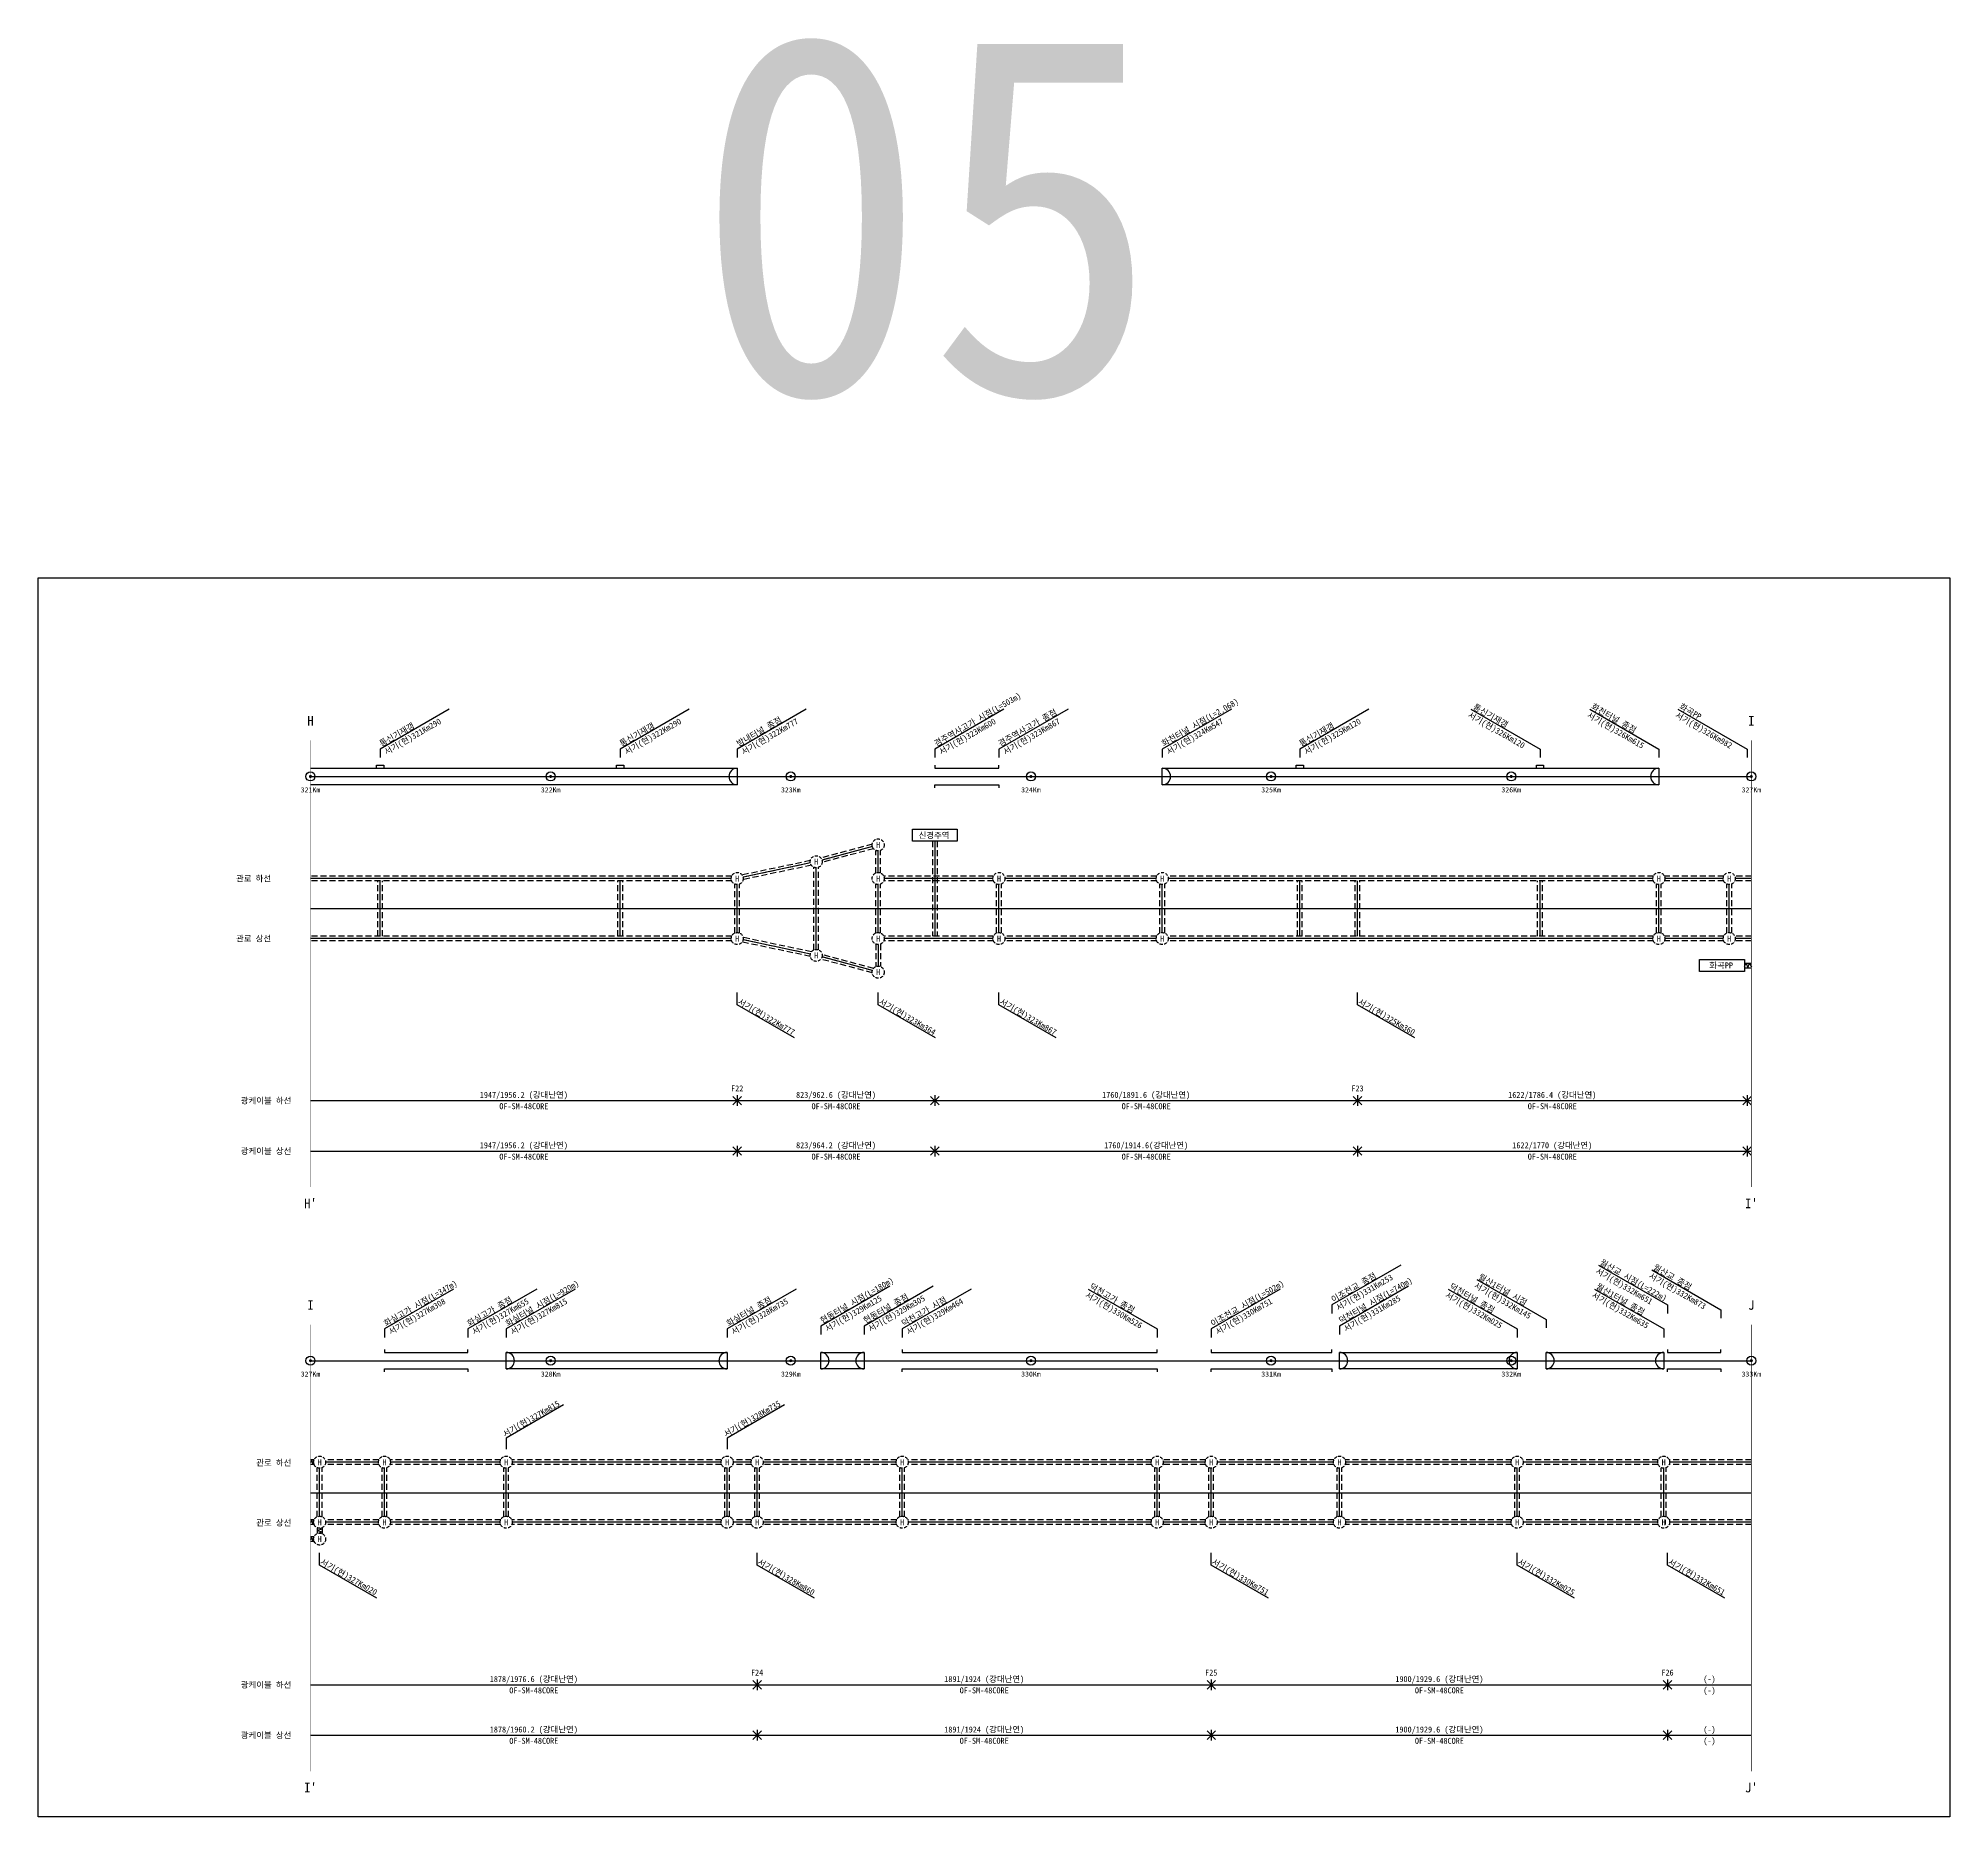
# Model space of a CAD drawing. Extents: x 3184 to 3980, y 0 to 741.
import ezdxf
from ezdxf.enums import TextEntityAlignment as Align

# ---------------------------------------------------------------- set-up
doc = ezdxf.new("R2010")
doc.units = 0
doc.header["$MEASUREMENT"] = 0
doc.linetypes.add('CENTER', pattern=[50.8, 31.75, -6.35, 6.35, -6.35])
doc.linetypes.add('HIDDEN', pattern=[0.375, 0.25, -0.125])
for name, color, linetype in [('TN-CABL', 4, 'Continuous'), ('TN-MACL', 6, 'Continuous'), ('TN-MACT', 6, 'Continuous'), ('TN-TABL-LIN1', 4, 'Continuous'), ('TN-TABL-LIN2', 1, 'Continuous'), ('TN-TEXT', 3, 'Continuous'), ('TX-BORD', 7, 'Continuous'), ('TX-PAPR', 2, 'Continuous'), ('TZ-BASE', 253, 'Continuous'), ('TZ-CABL', 4, 'Continuous'), ('TZ-LEAL', 253, 'Continuous'), ('TZ-LINE', 1, 'Continuous')]:
    doc.layers.add(name, color=color, linetype=linetype)
doc.layers.add('TX-LINE', color=6, linetype='Continuous', plot=False)
doc.styles.get("Standard").update_dxf_attribs({"font": 'GulimChe.ttf'})
doc.styles.add('굴림체', font='GulimChe.ttf')
doc.linetypes.add('ZIGZAG', pattern='A,0.0001,-0.2,[131,ltypeshp.shx,S=0.2,R=0,X=-0.2,Y=0],-0.4,[131,ltypeshp.shx,S=0.2,R=180,X=0.2,Y=0],-0.2', length=0.8001)

# ---------------------------------------------------------------- blocks, each defined once
blk = doc.blocks.new('XX')
at = {"layer": 'TN-TABL-LIN1'}
for points in [[(-1.77, 1.77), (1.77, -1.77)], [(1.77, 1.77), (-1.77, -1.77)]]:
    blk.add_lwpolyline(points, dxfattribs=at)

msp = doc.modelspace()

# ---------------------------------------------------------------- linework, layer by layer
at = {"layer": 'TN-CABL', "linetype": 'ZIGZAG', "ltscale": 5}
msp.add_line((3557.37, 406.29), (3557.37, 366.79), dxfattribs=at)
at = {"layer": 'TN-CABL', "linetype": 'ByBlock', "ltscale": 10, "flags": 128}
for points in [[(3324.87, 436.74), (3324.87, 437.99), (3327.87, 437.99), (3327.87, 436.74)], [(3424.87, 436.74), (3424.87, 437.99), (3427.87, 437.99), (3427.87, 436.74)], [(3557.37, 437.99), (3557.37, 436.74), (3584.07, 436.74), (3584.07, 437.99)], [(3707.87, 436.74), (3707.87, 437.99), (3710.87, 437.99), (3710.87, 436.74)], [(3807.87, 436.74), (3807.87, 437.99), (3810.87, 437.99), (3810.87, 436.74)], [(3297.37, 436.74), (3475.07, 436.74), (3475.07, 429.84), (3297.37, 429.84)], [(3557.37, 428.59), (3557.37, 429.84), (3584.07, 429.84), (3584.07, 428.59)], [(3328.17, 194.67), (3328.17, 193.42), (3362.87, 193.42), (3362.87, 194.67)], [(3543.77, 194.67), (3543.77, 193.42), (3649.97, 193.42), (3649.97, 194.67)], [(3672.47, 194.67), (3672.47, 193.42), (3722.67, 193.42), (3722.67, 194.67)], [(3862.47, 194.67), (3862.47, 193.42), (3884.67, 193.42), (3884.67, 194.67)], [(3328.17, 185.27), (3328.17, 186.52), (3362.87, 186.52), (3362.87, 185.27)], [(3543.77, 185.27), (3543.77, 186.52), (3649.97, 186.52), (3649.97, 185.27)], [(3672.47, 185.27), (3672.47, 186.52), (3722.67, 186.52), (3722.67, 185.27)], [(3862.47, 185.27), (3862.47, 186.52), (3884.67, 186.52), (3884.67, 185.27)]]:
    msp.add_lwpolyline(points, dxfattribs=at)
for points in [[(3652.07, 436.74), (3858.87, 436.74), (3858.87, 429.84), (3652.07, 429.84)], [(3378.87, 193.42), (3470.87, 193.42), (3470.87, 186.52), (3378.87, 186.52)], [(3509.87, 193.42), (3527.87, 193.42), (3527.87, 186.52), (3509.87, 186.52)], [(3725.87, 193.42), (3799.87, 193.42), (3799.87, 186.52), (3725.87, 186.52)], [(3811.87, 193.42), (3860.87, 193.42), (3860.87, 186.52), (3811.87, 186.52)]]:
    msp.add_lwpolyline(points, close=True, dxfattribs=at)
at = {"layer": 'TN-CABL', "linetype": 'HIDDEN', "ltscale": 10, "flags": 128}
for points in [[(3556.37, 406.29), (3556.37, 366.79)], [(3558.37, 406.29), (3558.37, 366.79)], [(3505.51, 398.23), (3477.1, 392.26)], [(3531.29, 405.07), (3509.92, 399.36)], [(3531.36, 404.13), (3510.39, 398.44)], [(3531.83, 403.21), (3510.46, 397.51)], [(3532.77, 393.08), (3532.77, 402.5)], [(3534.77, 393.08), (3534.77, 402.5)], [(3472.78, 391.79), (3297.37, 391.79)], [(3472.57, 390.79), (3297.37, 390.79)], [(3505.53, 397.27), (3477.52, 391.31)], [(3505.95, 396.32), (3477.54, 390.35)], [(3506.97, 361.08), (3506.97, 395.5)], [(3508.97, 361.08), (3508.97, 395.5)], [(3581.78, 391.79), (3536.07, 391.79)], [(3581.57, 390.79), (3536.27, 390.79)], [(3649.78, 391.79), (3586.37, 391.79)], [(3649.57, 390.79), (3586.57, 390.79)], [(3856.58, 391.79), (3654.37, 391.79)], [(3856.37, 390.79), (3654.57, 390.79)], [(3885.89, 391.79), (3861.17, 391.79)], [(3885.68, 390.79), (3861.37, 390.79)], [(3897.37, 391.79), (3890.48, 391.79)], [(3897.37, 390.79), (3890.68, 390.79)], [(3472.78, 389.79), (3297.37, 389.79)], [(3325.37, 366.79), (3325.37, 389.79)], [(3327.37, 366.79), (3327.37, 389.79)], [(3425.37, 366.79), (3425.37, 389.79)], [(3427.37, 366.79), (3427.37, 389.79)], [(3474.07, 368.08), (3474.07, 388.5)], [(3476.07, 368.08), (3476.07, 388.5)], [(3532.77, 368.08), (3532.77, 388.5)], [(3534.77, 368.08), (3534.77, 388.5)], [(3581.78, 389.79), (3536.07, 389.79)], [(3583.07, 368.08), (3583.07, 388.5)], [(3585.07, 368.08), (3585.07, 388.5)], [(3649.78, 389.79), (3586.37, 389.79)], [(3651.07, 368.08), (3651.07, 388.5)], [(3653.07, 368.08), (3653.07, 388.5)], [(3856.58, 389.79), (3654.37, 389.79)], [(3708.37, 366.79), (3708.37, 389.79)], [(3710.37, 366.79), (3710.37, 389.79)], [(3732.37, 366.79), (3732.37, 389.79)], [(3734.37, 366.79), (3734.37, 389.79)], [(3808.37, 366.79), (3808.37, 389.79)], [(3810.37, 366.79), (3810.37, 389.79)], [(3857.87, 368.08), (3857.87, 388.5)], [(3859.87, 368.08), (3859.87, 388.5)], [(3885.89, 389.79), (3861.17, 389.79)], [(3887.18, 368.08), (3887.18, 388.5)], [(3889.18, 368.08), (3889.18, 388.5)], [(3897.37, 389.79), (3890.48, 389.79)], [(3472.78, 366.79), (3297.37, 366.79)], [(3505.95, 360.26), (3477.54, 366.23)], [(3581.78, 366.79), (3536.07, 366.79)], [(3649.78, 366.79), (3586.37, 366.79)], [(3856.58, 366.79), (3654.37, 366.79)], [(3885.89, 366.79), (3861.17, 366.79)], [(3897.37, 366.79), (3890.48, 366.79)], [(3472.57, 365.79), (3297.37, 365.79)], [(3472.78, 364.79), (3297.37, 364.79)], [(3505.51, 358.35), (3477.1, 364.32)], [(3505.53, 359.31), (3477.52, 365.27)], [(3531.83, 353.36), (3510.46, 359.07)], [(3532.77, 363.5), (3532.77, 354.08)], [(3534.77, 363.5), (3534.77, 354.08)], [(3581.78, 364.79), (3536.07, 364.79)], [(3581.57, 365.79), (3536.27, 365.79)], [(3649.78, 364.79), (3586.37, 364.79)], [(3649.57, 365.79), (3586.57, 365.79)], [(3856.58, 364.79), (3654.37, 364.79)], [(3856.37, 365.79), (3654.57, 365.79)], [(3885.89, 364.79), (3861.17, 364.79)], [(3885.68, 365.79), (3861.37, 365.79)], [(3897.37, 364.79), (3890.48, 364.79)], [(3897.37, 365.79), (3890.68, 365.79)], [(3531.29, 351.51), (3509.92, 357.21)], [(3531.36, 352.44), (3510.39, 358.13)], [(3298.88, 148.68), (3297.37, 148.68)], [(3298.68, 147.68), (3297.37, 147.68)], [(3298.88, 146.68), (3297.37, 146.68)], [(3300.18, 124.97), (3300.18, 145.38)], [(3302.18, 124.97), (3302.18, 145.38)], [(3325.88, 148.68), (3303.47, 148.68)], [(3325.88, 146.68), (3303.47, 146.68)], [(3325.67, 147.68), (3303.68, 147.68)], [(3327.17, 124.97), (3327.17, 145.38)], [(3329.17, 124.97), (3329.17, 145.38)], [(3376.58, 148.68), (3330.47, 148.68)], [(3376.58, 146.68), (3330.47, 146.68)], [(3376.37, 147.68), (3330.67, 147.68)], [(3377.87, 124.97), (3377.87, 145.38)], [(3379.87, 124.97), (3379.87, 145.38)], [(3468.58, 148.68), (3381.17, 148.68)], [(3468.58, 146.68), (3381.17, 146.68)], [(3468.37, 147.68), (3381.37, 147.68)], [(3469.87, 124.97), (3469.87, 145.38)], [(3471.87, 124.97), (3471.87, 145.38)], [(3481.08, 148.68), (3473.17, 148.68)], [(3481.08, 146.68), (3473.17, 146.68)], [(3480.87, 147.68), (3473.37, 147.68)], [(3482.37, 124.97), (3482.37, 145.38)], [(3484.37, 124.97), (3484.37, 145.38)], [(3541.48, 148.68), (3485.67, 148.68)], [(3541.48, 146.68), (3485.67, 146.68)], [(3541.27, 147.68), (3485.87, 147.68)], [(3542.77, 124.97), (3542.77, 145.38)], [(3544.77, 124.97), (3544.77, 145.38)], [(3647.68, 148.68), (3546.07, 148.68)], [(3647.68, 146.68), (3546.07, 146.68)], [(3647.47, 147.68), (3546.27, 147.68)], [(3648.97, 124.97), (3648.97, 145.38)], [(3650.97, 124.97), (3650.97, 145.38)], [(3670.18, 148.68), (3652.27, 148.68)], [(3670.18, 146.68), (3652.27, 146.68)], [(3669.97, 147.68), (3652.47, 147.68)], [(3671.47, 124.97), (3671.47, 145.38)], [(3673.47, 124.97), (3673.47, 145.38)], [(3723.58, 148.68), (3674.77, 148.68)], [(3723.58, 146.68), (3674.77, 146.68)], [(3723.37, 147.68), (3674.97, 147.68)], [(3724.87, 124.97), (3724.87, 145.38)], [(3726.87, 124.97), (3726.87, 145.38)], [(3797.58, 148.68), (3728.17, 148.68)], [(3797.58, 146.68), (3728.17, 146.68)], [(3797.37, 147.68), (3728.37, 147.68)], [(3798.87, 124.97), (3798.87, 145.38)], [(3800.87, 124.97), (3800.87, 145.38)], [(3858.58, 148.68), (3802.17, 148.68)], [(3858.58, 146.68), (3802.17, 146.68)], [(3858.37, 147.68), (3802.37, 147.68)], [(3859.87, 124.97), (3859.87, 145.38)], [(3861.87, 124.97), (3861.87, 145.38)], [(3897.37, 148.68), (3863.17, 148.68)], [(3897.37, 146.68), (3863.17, 146.68)], [(3897.37, 147.68), (3863.37, 147.68)], [(3298.88, 123.68), (3297.37, 123.68)], [(3298.68, 122.68), (3297.37, 122.68)], [(3298.88, 121.68), (3297.37, 121.68)], [(3325.88, 123.68), (3303.47, 123.68)], [(3325.88, 121.68), (3303.47, 121.68)], [(3325.67, 122.68), (3303.68, 122.68)], [(3376.58, 123.68), (3330.47, 123.68)], [(3376.58, 121.68), (3330.47, 121.68)], [(3376.37, 122.68), (3330.67, 122.68)], [(3468.58, 123.68), (3381.17, 123.68)], [(3468.58, 121.68), (3381.17, 121.68)], [(3468.37, 122.68), (3381.37, 122.68)], [(3481.08, 123.68), (3473.17, 123.68)], [(3481.08, 121.68), (3473.17, 121.68)], [(3480.87, 122.68), (3473.37, 122.68)], [(3541.48, 123.68), (3485.67, 123.68)], [(3541.48, 121.68), (3485.67, 121.68)], [(3541.27, 122.68), (3485.87, 122.68)], [(3647.68, 123.68), (3546.07, 123.68)], [(3647.68, 121.68), (3546.07, 121.68)], [(3647.47, 122.68), (3546.27, 122.68)], [(3670.18, 123.68), (3652.27, 123.68)], [(3670.18, 121.68), (3652.27, 121.68)], [(3669.97, 122.68), (3652.47, 122.68)], [(3723.58, 123.68), (3674.77, 123.68)], [(3723.58, 121.68), (3674.77, 121.68)], [(3723.37, 122.68), (3674.97, 122.68)], [(3797.58, 123.68), (3728.17, 123.68)], [(3797.58, 121.68), (3728.17, 121.68)], [(3797.37, 122.68), (3728.37, 122.68)], [(3858.58, 123.68), (3802.17, 123.68)], [(3858.58, 121.68), (3802.17, 121.68)], [(3858.37, 122.68), (3802.37, 122.68)], [(3897.37, 123.68), (3863.17, 123.68)], [(3897.37, 121.68), (3863.17, 121.68)], [(3897.37, 122.68), (3863.37, 122.68)]]:
    msp.add_lwpolyline(points, dxfattribs=at)
at = {"layer": 'TN-CABL', "linetype": 'ZIGZAG', "ltscale": 5}
for points in [[(3531.36, 404.13), (3510.39, 398.44)], [(3533.77, 393.29), (3533.77, 402.29)], [(3472.57, 390.79), (3297.37, 390.79)], [(3505.53, 397.27), (3477.52, 391.31)], [(3507.97, 361.29), (3507.97, 395.29)], [(3581.57, 390.79), (3536.27, 390.79)], [(3649.57, 390.79), (3586.57, 390.79)], [(3856.37, 390.79), (3654.57, 390.79)], [(3885.68, 390.79), (3861.37, 390.79)], [(3897.37, 390.79), (3890.68, 390.79)], [(3326.37, 366.79), (3326.37, 389.79)], [(3426.37, 366.79), (3426.37, 389.79)], [(3475.07, 368.29), (3475.07, 388.29)], [(3533.77, 368.29), (3533.77, 388.29)], [(3584.07, 368.29), (3584.07, 388.29)], [(3652.07, 368.29), (3652.07, 388.29)], [(3709.37, 366.79), (3709.37, 389.79)], [(3733.37, 366.79), (3733.37, 389.79)], [(3809.37, 366.79), (3809.37, 389.79)], [(3858.87, 368.29), (3858.87, 388.29)], [(3888.18, 368.29), (3888.18, 388.29)], [(3472.57, 365.79), (3297.37, 365.79)], [(3505.53, 359.31), (3477.52, 365.27)], [(3533.77, 363.29), (3533.77, 354.29)], [(3581.57, 365.79), (3536.27, 365.79)], [(3649.57, 365.79), (3586.57, 365.79)], [(3856.37, 365.79), (3654.57, 365.79)], [(3885.68, 365.79), (3861.37, 365.79)], [(3897.37, 365.79), (3890.68, 365.79)], [(3531.36, 352.44), (3510.39, 358.13)], [(3301.18, 125.18), (3301.18, 145.18)], [(3325.67, 147.68), (3303.68, 147.68)], [(3328.17, 125.18), (3328.17, 145.18)], [(3376.37, 147.68), (3330.67, 147.68)], [(3378.87, 125.18), (3378.87, 145.18)], [(3468.37, 147.68), (3381.37, 147.68)], [(3470.87, 125.18), (3470.87, 145.18)], [(3480.87, 147.68), (3473.37, 147.68)], [(3483.37, 125.18), (3483.37, 145.18)], [(3541.27, 147.68), (3485.87, 147.68)], [(3543.77, 125.18), (3543.77, 145.18)], [(3647.47, 147.68), (3546.27, 147.68)], [(3649.97, 125.18), (3649.97, 145.18)], [(3669.97, 147.68), (3652.47, 147.68)], [(3672.47, 125.18), (3672.47, 145.18)], [(3723.37, 147.68), (3674.97, 147.68)], [(3725.87, 125.18), (3725.87, 145.18)], [(3797.37, 147.68), (3728.37, 147.68)], [(3799.87, 125.18), (3799.87, 145.18)], [(3858.37, 147.68), (3802.37, 147.68)], [(3860.87, 125.18), (3860.87, 145.18)], [(3897.37, 147.68), (3863.37, 147.68)], [(3325.67, 122.68), (3303.68, 122.68)], [(3376.37, 122.68), (3330.67, 122.68)], [(3468.37, 122.68), (3381.37, 122.68)], [(3480.87, 122.68), (3473.37, 122.68)], [(3541.27, 122.68), (3485.87, 122.68)], [(3647.47, 122.68), (3546.27, 122.68)], [(3669.97, 122.68), (3652.47, 122.68)], [(3723.37, 122.68), (3674.97, 122.68)], [(3797.37, 122.68), (3728.37, 122.68)], [(3858.37, 122.68), (3802.37, 122.68)], [(3897.37, 122.68), (3863.37, 122.68)]]:
    msp.add_lwpolyline(points, dxfattribs=at)
at = {"layer": 'TN-CABL', "linetype": 'ByBlock', "ltscale": 10}
for centre, start, end in [((3475.07, 433.29), 90, 270), ((3652.07, 433.29), 270, 90), ((3858.87, 433.29), 90, 270), ((3378.87, 189.97), 270, 90), ((3470.87, 189.97), 90, 270), ((3509.87, 189.97), 270, 90), ((3527.87, 189.97), 90, 270), ((3725.87, 189.97), 270, 90), ((3799.87, 189.97), 90, 270), ((3811.87, 189.97), 270, 90), ((3860.87, 189.97), 90, 270)]:
    msp.add_arc(centre, 3.45, start, end, dxfattribs=at)
at = {"layer": 'TN-MACL', "linetype": 'CENTER', "ltscale": 0.8, "const_width": 0.2}
for points in [[(3297.37, 448.29), (3297.37, 262.29)], [(3897.37, 448.29), (3897.37, 262.29)], [(3297.37, 204.97), (3297.37, 18.97)], [(3897.37, 204.97), (3897.37, 18.97)]]:
    msp.add_lwpolyline(points, dxfattribs=at)
at = {"layer": 'TN-TABL-LIN1', "linetype": 'HIDDEN', "ltscale": 5}
for centre in [(3533.77, 404.79), (3507.97, 397.79), (3475.07, 390.79), (3533.77, 390.79), (3584.07, 390.79), (3652.07, 390.79), (3858.87, 390.79), (3888.18, 390.79), (3475.07, 365.79), (3533.77, 365.79), (3584.07, 365.79), (3652.07, 365.79), (3858.87, 365.79), (3888.18, 365.79), (3507.97, 358.79), (3533.77, 351.79), (3301.18, 147.68), (3328.17, 147.68), (3378.87, 147.68), (3470.87, 147.68), (3483.37, 147.68), (3543.77, 147.68), (3649.97, 147.68), (3672.47, 147.68), (3725.87, 147.68), (3799.87, 147.68), (3860.87, 147.68), (3301.18, 122.68), (3328.17, 122.68), (3378.87, 122.68), (3470.87, 122.68), (3483.37, 122.68), (3543.77, 122.68), (3649.97, 122.68), (3672.47, 122.68), (3725.87, 122.68), (3799.87, 122.68), (3860.87, 122.68), (3301.18, 115.66)]:
    msp.add_circle(centre, 2.5, dxfattribs=at)
at = {"layer": 'TN-TABL-LIN2'}
for points in [[(3355.13, 461.33), (3326.37, 444.73), (3326.37, 441.23)], [(3455.13, 461.33), (3426.37, 444.73), (3426.37, 441.23)], [(3503.83, 461.33), (3475.07, 444.73), (3475.07, 441.23)], [(3586.13, 461.33), (3557.37, 444.73), (3557.37, 441.23)], [(3612.83, 461.33), (3584.07, 444.73), (3584.07, 441.23)], [(3680.83, 461.33), (3652.07, 444.73), (3652.07, 441.23)], [(3738.13, 461.33), (3709.37, 444.73), (3709.37, 441.23)], [(3780.62, 461.33), (3809.37, 444.73), (3809.37, 441.23)], [(3830.12, 461.33), (3858.87, 444.73), (3858.87, 441.23)], [(3866.82, 461.33), (3895.57, 444.73), (3895.57, 441.23)], [(3498.93, 324.38), (3475.07, 338.16), (3475.07, 343.29)], [(3557.63, 324.38), (3533.77, 338.16), (3533.77, 343.29)], [(3607.93, 324.38), (3584.07, 338.16), (3584.07, 343.29)], [(3757.23, 324.38), (3733.37, 338.16), (3733.37, 343.29)], [(3751.43, 229.77), (3722.67, 213.17), (3722.67, 209.67)], [(3783.12, 223.77), (3811.87, 207.17), (3811.87, 203.67)], [(3833.72, 229.77), (3862.47, 213.17), (3862.47, 209.67)], [(3855.92, 227.77), (3884.67, 211.17), (3884.67, 207.67)], [(3356.93, 219.77), (3328.17, 203.17), (3328.17, 199.67)], [(3391.63, 219.77), (3362.87, 203.17), (3362.87, 199.67)], [(3407.63, 219.77), (3378.87, 203.17), (3378.87, 199.67)], [(3499.63, 219.77), (3470.87, 203.17), (3470.87, 199.67)], [(3538.63, 221.01), (3509.87, 204.41), (3509.87, 200.91)], [(3556.63, 221.01), (3527.87, 204.41), (3527.87, 200.91)], [(3572.53, 219.77), (3543.77, 203.17), (3543.77, 199.67)], [(3621.22, 219.77), (3649.97, 203.17), (3649.97, 199.67)], [(3701.23, 219.77), (3672.47, 203.17), (3672.47, 199.67)], [(3754.63, 221.01), (3725.87, 204.41), (3725.87, 200.91)], [(3771.12, 219.77), (3799.87, 203.17), (3799.87, 199.67)], [(3832.12, 219.77), (3860.87, 203.17), (3860.87, 199.67)], [(3402.73, 171.53), (3378.87, 157.75), (3378.87, 153.08)], [(3494.73, 171.53), (3470.87, 157.75), (3470.87, 153.08)], [(3325.03, 91.07), (3301.18, 104.84), (3301.18, 109.97)], [(3507.23, 91.07), (3483.37, 104.84), (3483.37, 109.97)], [(3696.33, 91.07), (3672.47, 104.84), (3672.47, 109.97)], [(3823.74, 91.07), (3799.88, 104.84), (3799.88, 109.97)], [(3886.33, 91.07), (3862.47, 104.84), (3862.47, 109.97)]]:
    msp.add_lwpolyline(points, dxfattribs=at)
at = {"layer": 'TN-TABL-LIN2', "const_width": 0.625}
for points in [[(3297.06, 433.29, 1), (3297.69, 433.29, 1)], [(3397.06, 433.29, 1), (3397.69, 433.29, 1)], [(3497.06, 433.29, 1), (3497.69, 433.29, 1)], [(3597.06, 433.29, 1), (3597.69, 433.29, 1)], [(3697.06, 433.29, 1), (3697.69, 433.29, 1)], [(3797.06, 433.29, 1), (3797.69, 433.29, 1)], [(3897.06, 433.29, 1), (3897.69, 433.29, 1)], [(3297.06, 189.97, 1), (3297.69, 189.97, 1)], [(3397.06, 189.97, 1), (3397.69, 189.97, 1)], [(3497.06, 189.97, 1), (3497.69, 189.97, 1)], [(3597.06, 189.97, 1), (3597.69, 189.97, 1)], [(3697.06, 189.97, 1), (3697.69, 189.97, 1)], [(3797.06, 189.97, 1), (3797.69, 189.97, 1)], [(3897.06, 189.97, 1), (3897.69, 189.97, 1)]]:
    msp.add_lwpolyline(points, format="xyb", close=True, dxfattribs=at)
at = {"layer": 'TN-TABL-LIN2'}
for points in [[(3566.71, 406.29), (3548.04, 406.29), (3548.04, 411.29), (3566.71, 411.29)], [(3894.49, 352.09), (3875.82, 352.09), (3875.82, 357.09), (3894.49, 357.09)]]:
    msp.add_lwpolyline(points, close=True, dxfattribs=at)
for centre in [(3297.37, 433.29), (3397.37, 433.29), (3497.37, 433.29), (3597.37, 433.29), (3697.37, 433.29), (3797.37, 433.29), (3897.37, 433.29), (3297.37, 189.97), (3397.37, 189.97), (3497.37, 189.97), (3597.37, 189.97), (3697.37, 189.97), (3797.37, 189.97), (3897.37, 189.97)]:
    msp.add_circle(centre, 1.88, dxfattribs=at)
at = {"layer": 'TX-BORD'}
for p, q in [((3475.07, 300.51), (3475.07, 296.07)), ((3557.37, 300.51), (3557.37, 296.07)), ((3733.37, 300.51), (3733.37, 296.07)), ((3895.57, 300.51), (3895.57, 296.07)), ((3475.07, 279.51), (3475.07, 275.07)), ((3557.37, 279.51), (3557.37, 275.07)), ((3733.37, 279.51), (3733.37, 275.07)), ((3895.57, 279.51), (3895.57, 275.07)), ((3483.37, 57.19), (3483.37, 52.75)), ((3672.47, 57.19), (3672.47, 52.75)), ((3862.47, 57.19), (3862.47, 52.75)), ((3483.37, 36.19), (3483.37, 31.75)), ((3672.47, 36.19), (3672.47, 31.75)), ((3862.47, 36.19), (3862.47, 31.75))]:
    msp.add_line(p, q, dxfattribs=at)
at = {"layer": 'TX-LINE'}
for points in [[(3297.37, 298.29), (3475.07, 298.29), (3557.37, 298.29), (3733.37, 298.29), (3895.57, 298.29), (3897.37, 298.29)], [(3297.37, 277.29), (3475.07, 277.29), (3557.37, 277.29), (3733.37, 277.29), (3895.57, 277.29), (3897.37, 277.29)], [(3297.37, 54.97), (3483.37, 54.97), (3672.47, 54.97), (3862.47, 54.97), (3897.37, 54.97)], [(3297.37, 33.97), (3483.37, 33.97), (3672.47, 33.97), (3862.47, 33.97), (3897.37, 33.97)]]:
    msp.add_lwpolyline(points, dxfattribs=at)
at = {"layer": 'TX-PAPR'}
msp.add_lwpolyline([(3184, 516), (3980, 516), (3980, 0), (3184, 0)], close=True, dxfattribs=at)
at = {"layer": 'TZ-BASE'}
for p, q in [((3297.37, 378.29), (3897.37, 378.29)), ((3297.37, 134.97), (3897.37, 134.97))]:
    msp.add_line(p, q, dxfattribs=at)
at = {"layer": 'TZ-CABL'}
for points in [[(3894.49, 355.59), (3897.37, 355.59)], [(3894.49, 354.14), (3895.15, 355.59), (3895.86, 353.59), (3896.59, 355.59), (3897.37, 354.07)], [(3894.49, 353.59), (3897.37, 353.59)], [(3298.7, 147.36), (3298.52, 146.68), (3297.93, 148.68), (3297.37, 147.58)], [(3298.7, 122.36), (3298.52, 121.68), (3297.93, 123.68), (3297.37, 122.58)], [(3300.18, 120.38), (3300.18, 117.95)], [(3301.33, 120.18), (3302.18, 119.79), (3300.18, 119.27), (3302.18, 118.7), (3300.88, 118.15)], [(3302.18, 120.38), (3302.18, 117.95)], [(3861.43, 123.68), (3861.43, 121.68)], [(3298.88, 116.66), (3297.37, 116.66)], [(3298.68, 115.49), (3298.54, 114.66), (3297.77, 116.66), (3297.37, 115.4)], [(3298.88, 114.66), (3297.37, 114.66)]]:
    msp.add_lwpolyline(points, dxfattribs=at)
at = {"layer": 'TZ-LEAL'}
for points in [[(3297.37, 298.29), (3897.37, 298.29)], [(3297.37, 277.29), (3897.37, 277.29)], [(3297.37, 54.97), (3897.37, 54.97)], [(3297.37, 33.97), (3897.37, 33.97)]]:
    msp.add_lwpolyline(points, dxfattribs=at)
at = {"layer": 'TZ-LINE', "flags": 128}
for points in [[(3297.37, 433.29), (3897.37, 433.29)], [(3297.37, 189.97), (3897.37, 189.97)]]:
    msp.add_lwpolyline(points, dxfattribs=at)

# ---------------------------------------------------------------- block references
at = {"layer": 'TN-TABL-LIN1'}
for p in [(3475.07, 298.29), (3557.37, 298.29), (3733.37, 298.29), (3895.57, 298.29), (3475.07, 277.29), (3557.37, 277.29), (3733.37, 277.29), (3895.57, 277.29), (3483.37, 54.97), (3672.47, 54.97), (3862.47, 54.97), (3483.37, 33.97), (3672.47, 33.97), (3862.47, 33.97)]:
    msp.add_blockref('XX', p, dxfattribs=at)

# ---------------------------------------------------------------- texts
at = {"layer": 'TN-MACT'}
for s, p in [('H', (3297.37, 453.29)), ('I', (3897.37, 453.29)), ("H'", (3297.37, 252.29)), ("I'", (3897.37, 252.29)), ('I', (3297.37, 209.97)), ('J', (3897.37, 209.97)), ("I'", (3297.37, 8.97)), ("J'", (3897.37, 8.97))]:
    msp.add_text(s, height=4, dxfattribs=at).set_placement(p, align=Align.BOTTOM_CENTER)
at = {"layer": 'TN-TABL-LIN1', "linetype": 'HIDDEN', "ltscale": 5}
for p in [(3533.77, 404.79), (3507.97, 397.79), (3475.07, 390.79), (3533.77, 390.79), (3584.07, 390.79), (3652.07, 390.79), (3858.87, 390.79), (3888.18, 390.79), (3475.07, 365.79), (3475.07, 365.79), (3533.77, 365.79), (3533.77, 365.79), (3584.07, 365.79), (3584.07, 365.79), (3652.07, 365.79), (3652.07, 365.79), (3858.87, 365.79), (3858.87, 365.79), (3888.18, 365.79), (3888.18, 365.79), (3507.97, 358.79), (3533.77, 351.79), (3301.18, 147.68), (3328.17, 147.68), (3378.87, 147.68), (3470.87, 147.68), (3483.37, 147.68), (3543.77, 147.68), (3649.97, 147.68), (3672.47, 147.68), (3725.87, 147.68), (3799.87, 147.68), (3860.87, 147.68), (3301.18, 122.68), (3328.17, 122.68), (3378.87, 122.68), (3470.87, 122.68), (3483.37, 122.68), (3543.77, 122.68), (3649.97, 122.68), (3672.47, 122.68), (3725.87, 122.68), (3799.87, 122.68), (3860.87, 122.68), (3301.18, 115.66)]:
    msp.add_text('H', height=2.5, dxfattribs=at).set_placement(p, align=Align.MIDDLE)
at = {"layer": 'TN-TEXT'}
for s, rotation, p in [('경주역사고가 시점(L=503m)', 30, (3557.99, 445.66)), ('화천터널 시점(L=2,068)', 30, (3652.69, 445.66)), ('통신기재갱', 330, (3781.24, 461.55)), ('화천터널 종점', 330, (3830.41, 461.74)), ('화곡PP', 330, (3867.11, 461.74)), ('통신기재갱', 30, (3326.99, 445.66)), ('서기(현)321Km290', 30, (3328.99, 442.2)), ('통신기재갱', 30, (3426.99, 445.66)), ('서기(현)322Km290', 30, (3428.99, 442.2)), ('방내터널 종점', 30, (3475.69, 445.66)), ('서기(현)322Km777', 30, (3477.69, 442.2)), ('서기(현)323Km600', 30, (3559.99, 442.2)), ('경주역사고가 종점', 30, (3584.69, 445.66)), ('서기(현)323Km867', 30, (3586.69, 442.2)), ('서기(현)324Km547', 30, (3654.69, 442.2)), ('통신기재갱', 30, (3709.99, 445.66)), ('서기(현)325Km120', 30, (3711.99, 442.2)), ('서기(현)326Km120', 330, (3779.07, 458.18)), ('서기(현)326Km615', 330, (3828.69, 458.12)), ('서기(현)326Km982', 330, (3865.39, 458.12)), ('서기(현)322Km777', 330, (3475.03, 338.76)), ('서기(현)323Km364', 330, (3533.73, 338.76)), ('서기(현)323Km867', 330, (3584.03, 338.76)), ('서기(현)325Km360', 330, (3733.33, 338.76)), ('월산교 시점(L=222m)', 330, (3834.01, 230.18)), ('현동터널 시점(L=180m)', 30, (3510.49, 205.35)), ('이조천교 종점', 30, (3723.29, 214.1)), ('서기(현)331Km253', 30, (3725.29, 210.64)), ('덕천터널 시점(L=740m)', 30, (3726.49, 205.35)), ('월산1터널 시점', 330, (3783.41, 224.18)), ('서기(현)332Km651', 330, (3832.24, 226.58)), ('서기(현)332Km873', 330, (3854.44, 224.58)), ('월산교 종점', 330, (3856.21, 228.18)), ('화실고가 시점(L=347m)', 30, (3328.79, 204.1)), ('서기(현)327Km308', 30, (3330.79, 200.64)), ('화실고가 종점', 30, (3363.49, 204.1)), ('서기(현)327Km655', 30, (3365.49, 200.64)), ('화실터널 시점(L=920m)', 30, (3379.49, 204.1)), ('서기(현)327Km815', 30, (3381.49, 200.64)), ('화실터널 종점', 30, (3471.49, 204.1)), ('서기(현)328Km735', 30, (3473.49, 200.64)), ('서기(현)329Km125', 30, (3512.49, 201.88)), ('현동터널 종점', 30, (3528.49, 205.35)), ('서기(현)329Km305', 30, (3530.49, 201.88)), ('덕천고가 시점', 30, (3544.39, 204.1)), ('서기(현)329Km464', 30, (3546.39, 200.64)), ('서기(현)330Km526', 330, (3619.74, 216.58)), ('덕천고가 종점', 330, (3621.51, 220.18)), ('이조천교 시점(L=502m)', 30, (3673.09, 204.1)), ('서기(현)330Km751', 30, (3675.09, 200.64)), ('서기(현)331Km285', 30, (3728.49, 201.88)), ('서기(현)332Km025', 330, (3769.64, 216.58)), ('덕천터널 종점', 330, (3771.41, 220.18)), ('서기(현)332Km145', 330, (3781.64, 220.58)), ('서기(현)332Km635', 330, (3830.64, 216.58)), ('월산1터널 종점', 330, (3832.41, 220.18)), ('서기(현)327Km815', 30, (3378.33, 158.02)), ('서기(현)328Km735', 30, (3470.33, 158.02)), ('서기(현)327Km020', 330, (3301.13, 105.44)), ('서기(현)328Km860', 330, (3483.33, 105.44)), ('서기(현)330Km751', 330, (3672.43, 105.44)), ('서기(현)332Km025', 330, (3799.84, 105.44)), ('서기(현)332Km651', 330, (3862.43, 105.44))]:
    msp.add_text(s, height=2.5, rotation=rotation, dxfattribs=at).set_placement(p)
for s, height, p in [('321Km', 2.083, (3297.37, 427.72)), ('322Km', 2.083, (3397.37, 427.72)), ('323Km', 2.083, (3497.37, 427.72)), ('324Km', 2.083, (3597.37, 427.72)), ('325Km', 2.083, (3697.37, 427.72)), ('326Km', 2.083, (3797.37, 427.72)), ('327Km', 2.083, (3897.37, 427.72)), ('신경주역', 2.5, (3557.03, 408.79)), ('화곡PP', 2.5, (3884.81, 354.59)), ('327Km', 2.083, (3297.37, 184.4)), ('328Km', 2.083, (3397.37, 184.4)), ('329Km', 2.083, (3497.37, 184.4)), ('330Km', 2.083, (3597.37, 184.4)), ('331Km', 2.083, (3697.37, 184.4)), ('332Km', 2.083, (3797.37, 184.4)), ('333Km', 2.083, (3897.37, 184.4))]:
    msp.add_text(s, height=height, dxfattribs=at).set_placement(p, align=Align.MIDDLE_CENTER)
for s, p in [('관로 하선', (3280.95, 390.79)), ('관로 상선', (3280.95, 365.79)), ('광케이블 하선', (3289.38, 298.29)), ('광케이블 상선', (3289.38, 277.29)), ('관로 하선', (3289.38, 147.47)), ('관로 상선', (3289.38, 122.47)), ('광케이블 하선', (3289.38, 54.97)), ('광케이블 상선', (3289.38, 33.97))]:
    msp.add_text(s, height=2.5, rotation=360, dxfattribs=at).set_placement(p, align=Align.MIDDLE_RIGHT)
at = {"layer": 'TN-TEXT', "style": '굴림체'}
for s, p in [('F22', (3475.07, 303.37)), ('F23', (3733.37, 303.37)), ('F24', (3483.37, 60.06)), ('F25', (3672.47, 60.06)), ('F26', (3862.47, 60.06))]:
    msp.add_text(s, height=2.5, dxfattribs=at).set_placement(p, align=Align.MIDDLE_CENTER)
for s, p in [('1947/1956.2 (강대난연)', (3386.22, 301.93)), ('OF-SM-48CORE', (3386.22, 297.21)), ('823/962.6 (강대난연)', (3516.22, 301.93)), ('OF-SM-48CORE', (3516.22, 297.21)), ('1760/1891.6 (강대난연)', (3645.37, 301.93)), ('OF-SM-48CORE', (3645.37, 297.21)), ('1622/1786.4 (강대난연)', (3814.47, 301.93)), ('OF-SM-48CORE', (3814.47, 297.21)), ('1947/1956.2 (강대난연)', (3386.22, 280.93)), ('823/964.2 (강대난연)', (3516.22, 280.93)), ('1760/1914.6(강대난연)', (3645.37, 280.93)), ('1622/1770 (강대난연)', (3814.47, 280.93)), ('OF-SM-48CORE', (3386.22, 276.21)), ('OF-SM-48CORE', (3516.22, 276.21)), ('OF-SM-48CORE', (3645.37, 276.21)), ('OF-SM-48CORE', (3814.47, 276.21)), ('1878/1976.6 (강대난연)', (3390.37, 58.61)), ('1891/1924 (강대난연)', (3577.92, 58.61)), ('1900/1929.6 (강대난연)', (3767.47, 58.61)), ('(-)', (3879.92, 58.61)), ('OF-SM-48CORE', (3390.37, 53.89)), ('OF-SM-48CORE', (3577.92, 53.89)), ('OF-SM-48CORE', (3767.47, 53.89)), ('(-)', (3879.92, 53.89)), ('1878/1960.2 (강대난연)', (3390.37, 37.61)), ('OF-SM-48CORE', (3390.37, 32.89)), ('1891/1924 (강대난연)', (3577.92, 37.61)), ('OF-SM-48CORE', (3577.92, 32.89)), ('1900/1929.6 (강대난연)', (3767.47, 37.61)), ('OF-SM-48CORE', (3767.47, 32.89)), ('(-)', (3879.92, 37.61)), ('(-)', (3879.92, 32.89))]:
    msp.add_text(s, height=2.5, dxfattribs=at).set_placement(p, align=Align.TOP_CENTER)
at = {"layer": 'TX-PAPR'}
msp.add_text('05', height=150, dxfattribs=at).set_placement((3554.33, 666.39), align=Align.MIDDLE)

doc.saveas('drawing.dxf')
